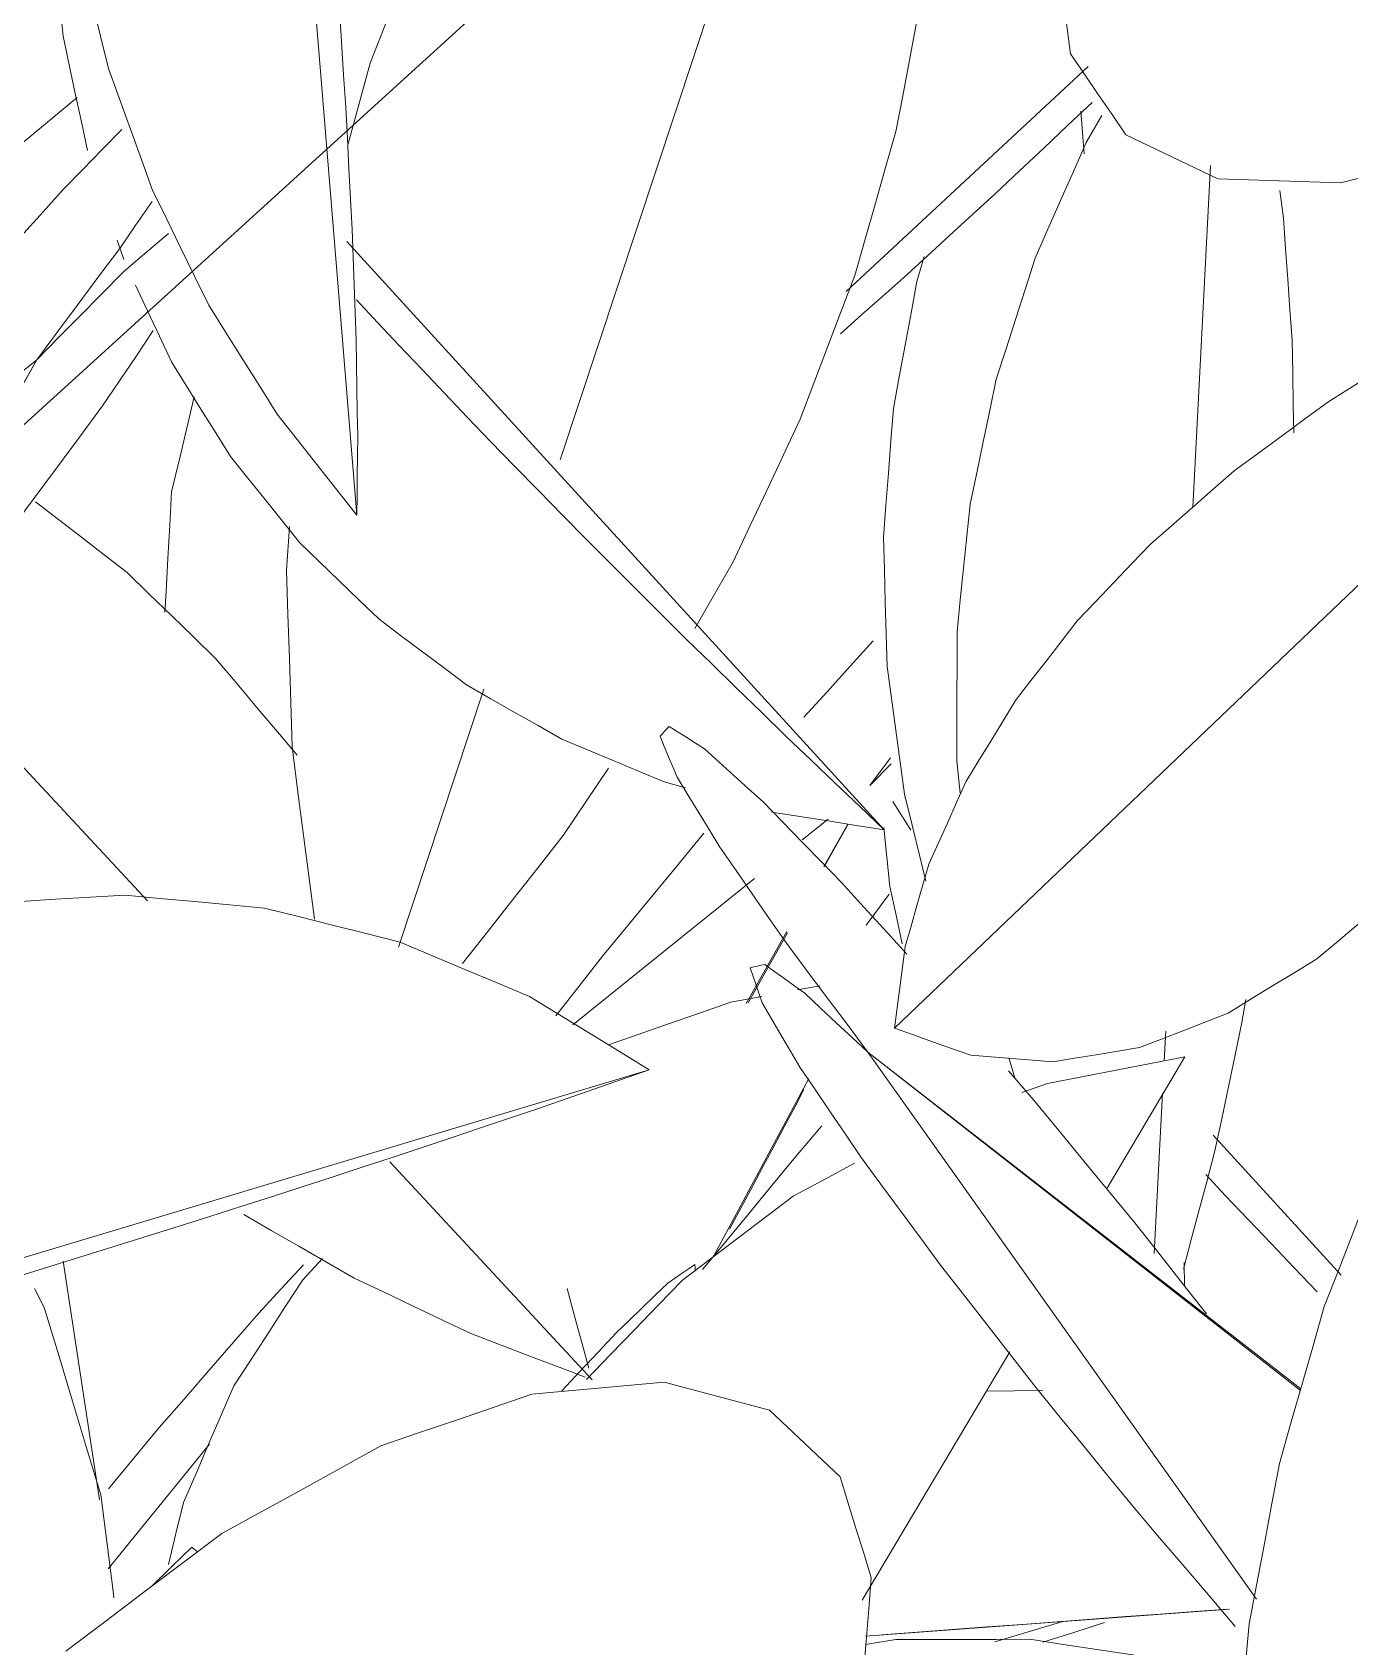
# Model space of a CAD drawing. Header units: metres. Extents: x 13.9 to 26.7, y -0.2 to 3.2.
# Drawn here: x 21.23018 to 21.27045, y 1.45431 to 1.50365 of the extents above; entities that cross this region are included whole.
import ezdxf

# ---------------------------------------------------------------- set-up
doc = ezdxf.new("R2010")
doc.units = ezdxf.units.M
doc.layers.add('Importações nas famílias', color=10, linetype='Continuous', lineweight=5)
doc.layers.add('Vegetação', color=7, linetype='Continuous', lineweight=5)

# ---------------------------------------------------------------- blocks, each defined once
blk = doc.blocks.new('Planta_pergolado_12200 - plantas pergolado_skp_Component_12-V332-Corte 1')
at = {"layer": 'Importações nas famílias'}
for p, q in [((16.62667, 1.518092), (16.6259, 1.518595)), ((16.631493, 1.503954), (16.624101, 1.510831))]:
    blk.add_line(p, q, dxfattribs=at)
at = {"layer": 'Importações nas famílias', "flags": 128}
for points in [[(16.62878, 1.516343), (16.628077, 1.516926), (16.627373, 1.517509), (16.62667, 1.518092)], [(16.623978, 1.509726), (16.624717, 1.50903), (16.625455, 1.508334), (16.626193, 1.507638), (16.626931, 1.506942)], [(16.626931, 1.506942), (16.627631, 1.5063), (16.628331, 1.505659), (16.629031, 1.505017), (16.629731, 1.504375)], [(16.629731, 1.504375), (16.630376, 1.503803), (16.631021, 1.503231), (16.631666, 1.502659)]]:
    blk.add_lwpolyline(points, dxfattribs=at)
blk = doc.blocks.new('Planta_pergolado_12200 - plantas pergolado_skp_Component_12-V333-Corte 1')
at = {"layer": 'Importações nas famílias'}
for p, q in [((16.62416, 1.508501), (16.623681, 1.509333)), ((16.6209, 1.497347), (16.620361, 1.507804)), ((16.618241, 1.507035), (16.618129, 1.506192)), ((16.628007, 1.48862), (16.628107, 1.489604)), ((16.619282, 1.482314), (16.619397, 1.481602)), ((16.621773, 1.480431), (16.621726, 1.481341)), ((16.626324, 1.479886), (16.626522, 1.480523)), ((16.622076, 1.47455), (16.621823, 1.479447))]:
    blk.add_line(p, q, dxfattribs=at)
at = {"layer": 'Importações nas famílias', "flags": 128}
for points in [[(16.625719, 1.504968), (16.625329, 1.505851), (16.624939, 1.506735), (16.62455, 1.507618), (16.62416, 1.508501)], [(16.618129, 1.506192), (16.618063, 1.505259), (16.617996, 1.504325), (16.61793, 1.503391), (16.617864, 1.502458)], [(16.626904, 1.50127), (16.626608, 1.502195), (16.626311, 1.503119), (16.626015, 1.504044), (16.625719, 1.504968)], [(16.617864, 1.502458), (16.617846, 1.501456), (16.617828, 1.500453), (16.617814, 1.499627)], [(16.627702, 1.497448), (16.627503, 1.498404), (16.627303, 1.499359), (16.627104, 1.500315), (16.626904, 1.50127)], [(16.628105, 1.493545), (16.628004, 1.494521), (16.627904, 1.495497), (16.627803, 1.496473), (16.627702, 1.497448)], [(16.628107, 1.489604), (16.628106, 1.490589), (16.628106, 1.491575), (16.628105, 1.49256), (16.628105, 1.493545)], [(16.619397, 1.481602), (16.619604, 1.480622), (16.61981, 1.479642), (16.620017, 1.478662), (16.620224, 1.477682)], [(16.620224, 1.477682), (16.620465, 1.476779), (16.620706, 1.475876), (16.620947, 1.474973), (16.621188, 1.474069)]]:
    blk.add_lwpolyline(points, dxfattribs=at)
blk = doc.blocks.new('Planta_pergolado_12200 - plantas pergolado_skp_Component_16-V2820-Corte 1')
at = {"extrusion": (0, 0, -1)}
for name, zscale in [('Planta_pergolado_12200 - plantas pergolado_skp_Component_12-V332-Corte 1', -0.9999999999999998), ('Planta_pergolado_12200 - plantas pergolado_skp_Component_12-V333-Corte 1', -0.9999999999999996)]:
    blk.add_blockref(name, (-37.88655, -0.008219), dxfattribs=dict(at, zscale=zscale))
blk = doc.blocks.new('Planta_pergolado_12200 - plantas pergolado_skp_Component_12-V40-Corte 1')
at = {"layer": 'Importações nas famílias'}
blk.add_line((16.651494, 0.854962), (16.651314, 0.854818), dxfattribs=at)
at = {"layer": 'Importações nas famílias', "flags": 128}
blk.add_lwpolyline([(16.652727, 0.853755), (16.652111, 0.854358), (16.651494, 0.854962)], dxfattribs=at)
blk = doc.blocks.new('Planta_pergolado_12200 - plantas pergolado_skp_Component_12-V347-Corte 1')
at = {"layer": 'Importações nas famílias'}
for p, q in [((16.630907, 1.462596), (16.62998, 1.462745)), ((16.619569, 1.454471), (16.621411, 1.454023))]:
    blk.add_line(p, q, dxfattribs=at)
at = {"layer": 'Importações nas famílias', "flags": 128}
for points in [[(16.625883, 1.462754), (16.624857, 1.462599), (16.623831, 1.462443), (16.622805, 1.462288), (16.621779, 1.462133)], [(16.62998, 1.462745), (16.628956, 1.462747), (16.627931, 1.462749), (16.626907, 1.462752), (16.625883, 1.462754)], [(16.621779, 1.462133), (16.620775, 1.461824), (16.619771, 1.461515)]]:
    blk.add_lwpolyline(points, dxfattribs=at)
blk = doc.blocks.new('Planta_pergolado_12200 - plantas pergolado_skp_Component_12-V348-Corte 1')
at = {"layer": 'Importações nas famílias'}
for p, q in [((16.621138, 1.480553), (16.623536, 1.476516)), ((16.626125, 1.479464), (16.625341, 1.479743)), ((16.626489, 1.471545), (16.630999, 1.463952))]:
    blk.add_line(p, q, dxfattribs=at)
at = {"layer": 'Importações nas famílias', "flags": 128}
for points in [[(16.625341, 1.479743), (16.62429, 1.479946), (16.623239, 1.480148), (16.622189, 1.480351), (16.621138, 1.480553)], [(16.633109, 1.476293), (16.632172, 1.476798), (16.631236, 1.477303)], [(16.636492, 1.473735), (16.635646, 1.474374), (16.634801, 1.475014), (16.633955, 1.475654), (16.633109, 1.476293)], [(16.639433, 1.470696), (16.638698, 1.471456), (16.637963, 1.472215), (16.637228, 1.472975), (16.636492, 1.473735)]]:
    blk.add_lwpolyline(points, dxfattribs=at)
blk = doc.blocks.new('Planta_pergolado_12200 - plantas pergolado_skp_Component_17-V2830-Corte 1')
at = {"layer": 'Importações nas famílias'}
blk.add_line((21.254318, 1.470232), (21.253558, 1.469339), dxfattribs=at)
at = {"layer": 'Importações nas famílias', "flags": 128}
for points in [[(21.253558, 1.469339), (21.252783, 1.468401), (21.252009, 1.467462), (21.251234, 1.466524), (21.25067, 1.46584)], [(21.250433, 1.465992), (21.250225, 1.465848), (21.250018, 1.465705), (21.24981, 1.465561), (21.249603, 1.465417)], [(21.250446, 1.465789), (21.250439, 1.46589), (21.250433, 1.465992)], [(21.249603, 1.465417), (21.249209, 1.465038), (21.248815, 1.464659), (21.248421, 1.46428), (21.248027, 1.463901)], [(21.248027, 1.463901), (21.247474, 1.463312), (21.24692, 1.462723), (21.246367, 1.462134)]]:
    blk.add_lwpolyline(points, dxfattribs=at)
blk = doc.blocks.new('Planta_pergolado_12200 - plantas pergolado_skp_Component_16-V2831-Corte 1')
at = {"extrusion": (0, 0, -1), "zscale": -1}
for name, p in [('Planta_pergolado_12200 - plantas pergolado_skp_Component_12-V348-Corte 1', (-37.88655, -0.008219)), ('Planta_pergolado_12200 - plantas pergolado_skp_Component_12-V40-Corte 1', (-37.88655, 0.602393)), ('Planta_pergolado_12200 - plantas pergolado_skp_Component_12-V347-Corte 1', (-37.88655, -0.008219))]:
    blk.add_blockref(name, p, dxfattribs=at)
blk.add_blockref('Planta_pergolado_12200 - plantas pergolado_skp_Component_17-V2830-Corte 1', (0, 0))
blk = doc.blocks.new('Planta_pergolado_12200 - plantas pergolado_skp_-V2895-Corte 1')
for name in ['Planta_pergolado_12200 - plantas pergolado_skp_Component_16-V2820-Corte 1', 'Planta_pergolado_12200 - plantas pergolado_skp_Component_16-V2831-Corte 1']:
    blk.add_blockref(name, (0, 0))
blk = doc.blocks.new('Planta_pergolado_12200 - plantas pergolado_skp_Component_17-V2943-Corte 1')
at = {"layer": 'Importações nas famílias', "flags": 128}
for points in [[(21.24545, 1.462025), (21.246462, 1.462118), (21.247474, 1.46221), (21.248487, 1.462303), (21.249499, 1.462396)], [(21.249499, 1.462396), (21.250303, 1.46218), (21.251106, 1.461965), (21.251909, 1.46175), (21.252712, 1.461534)], [(21.240839, 1.460447), (21.241991, 1.460841), (21.243144, 1.461236), (21.244297, 1.46163), (21.24545, 1.462025)], [(21.252712, 1.461534), (21.253251, 1.461025), (21.253791, 1.460517), (21.25433, 1.460008), (21.254869, 1.459499)], [(21.235981, 1.457769), (21.237196, 1.458438), (21.23841, 1.459108), (21.239624, 1.459777), (21.240839, 1.460447)], [(21.254869, 1.459499), (21.255108, 1.458731), (21.255346, 1.457964), (21.255585, 1.457196), (21.255823, 1.456428)], [(21.231208, 1.454174), (21.232401, 1.455072), (21.233594, 1.455971), (21.234788, 1.45687), (21.235981, 1.457769)], [(21.255823, 1.456428), (21.255745, 1.455454), (21.255666, 1.45448), (21.255588, 1.453506), (21.255509, 1.452532)]]:
    blk.add_lwpolyline(points, dxfattribs=at)
blk = doc.blocks.new('Planta_pergolado_12200 - plantas pergolado_skp_Component_16-V2944-Corte 1')
blk.add_blockref('Planta_pergolado_12200 - plantas pergolado_skp_Component_17-V2943-Corte 1', (0, 0))
blk = doc.blocks.new('Planta_pergolado_12200 - plantas pergolado_skp_Component_12-V120-Corte 1')
at = {"layer": 'Importações nas famílias'}
for p, q in [((16.76174, 0.54375), (16.75397, 0.599034)), ((16.755746, 0.596755), (16.756338, 0.595996)), ((16.756338, 0.595996), (16.75688, 0.595076))]:
    blk.add_line(p, q, dxfattribs=at)
at = {"layer": 'Importações nas famílias', "flags": 128}
for points in [[(16.756939, 0.59516), (16.756196, 0.596129), (16.755454, 0.597097), (16.754712, 0.598065), (16.75397, 0.599034)], [(16.759547, 0.590984), (16.758895, 0.592028), (16.758243, 0.593072), (16.757591, 0.594116), (16.756939, 0.59516)], [(16.761766, 0.586552), (16.761211, 0.58766), (16.760656, 0.588768), (16.760102, 0.589876), (16.759547, 0.590984)], [(16.763571, 0.581913), (16.763119, 0.583073), (16.762668, 0.584232), (16.762217, 0.585392), (16.761766, 0.586552)], [(16.764941, 0.577118), (16.764599, 0.578317), (16.764256, 0.579516), (16.763913, 0.580714), (16.763571, 0.581913)], [(16.765863, 0.572222), (16.765632, 0.573446), (16.765402, 0.57467), (16.765172, 0.575894), (16.764941, 0.577118)], [(16.766324, 0.567278), (16.766209, 0.568514), (16.766094, 0.56975), (16.765978, 0.570986), (16.765863, 0.572222)], [(16.766322, 0.562341), (16.766322, 0.563575), (16.766323, 0.56481), (16.766324, 0.566044), (16.766324, 0.567278)], [(16.765854, 0.557466), (16.765971, 0.558685), (16.766088, 0.559904), (16.766205, 0.561123), (16.766322, 0.562341)], [(16.764927, 0.552708), (16.765159, 0.553898), (16.76539, 0.555087), (16.765622, 0.556277), (16.765854, 0.557466)], [(16.76355, 0.548119), (16.763895, 0.549266), (16.764239, 0.550413), (16.764583, 0.551561), (16.764927, 0.552708)], [(16.76174, 0.54375), (16.762193, 0.544842), (16.762645, 0.545934), (16.763098, 0.547027), (16.76355, 0.548119)]]:
    blk.add_lwpolyline(points, dxfattribs=at)
blk = doc.blocks.new('Planta_pergolado_12200 - plantas pergolado_skp_Component_17-V2956-Corte 1')
at = {"layer": 'Importações nas famílias', "flags": 128}
for points in [[(21.261915, 1.502991), (21.261802, 1.503848), (21.26169, 1.504705), (21.261578, 1.505563), (21.261465, 1.50642)], [(21.263604, 1.50052), (21.263182, 1.501138), (21.262759, 1.501755), (21.262337, 1.502373), (21.261915, 1.502991)], [(21.266417, 1.499177), (21.265714, 1.499513), (21.26501, 1.499849), (21.264307, 1.500185), (21.263604, 1.50052)], [(21.274585, 1.500157), (21.273479, 1.499881), (21.272373, 1.499606), (21.271268, 1.49933), (21.270162, 1.499054)], [(21.270162, 1.499054), (21.269226, 1.499085), (21.268289, 1.499116), (21.267353, 1.499146), (21.266417, 1.499177)]]:
    blk.add_lwpolyline(points, dxfattribs=at)
blk = doc.blocks.new('Planta_pergolado_12200 - plantas pergolado_skp_Component_16-V2957-Corte 1')
blk.add_blockref('Planta_pergolado_12200 - plantas pergolado_skp_Component_17-V2956-Corte 1', (0, 0))
at = {"extrusion": (0, 0, -1), "zscale": -0.9999999999999998}
blk.add_blockref('Planta_pergolado_12200 - plantas pergolado_skp_Component_12-V120-Corte 1', (-38.033239, 0.882789), dxfattribs=at)
blk = doc.blocks.new('Planta_pergolado_12200 - plantas pergolado_skp_-V2966-Corte 1')
at = {"layer": 'Importações nas famílias'}
blk.add_line((21.265794, 1.524289), (21.213048, 1.476312), dxfattribs=at)
for name in ['Planta_pergolado_12200 - plantas pergolado_skp_Component_16-V2957-Corte 1', 'Planta_pergolado_12200 - plantas pergolado_skp_Component_16-V2944-Corte 1']:
    blk.add_blockref(name, (0, 0))
blk = doc.blocks.new('Planta_pergolado_12200 - plantas pergolado_skp_-V2967-Corte 1')
blk.add_blockref('Planta_pergolado_12200 - plantas pergolado_skp_-V2966-Corte 1', (0, 0))
blk = doc.blocks.new('Planta_pergolado_12200 - plantas pergolado_skp_-V2968-Corte 1')
for name in ['Planta_pergolado_12200 - plantas pergolado_skp_-V2967-Corte 1', 'Planta_pergolado_12200 - plantas pergolado_skp_-V2895-Corte 1']:
    blk.add_blockref(name, (0, 0))
blk = doc.blocks.new('Planta_pergolado_12200 - plantas pergolado_skp_Component_12-V138-Corte 1')
at = {"layer": 'Importações nas famílias'}
blk.add_line((16.562287, 1.279872), (16.594958, 1.270082), dxfattribs=at)
at = {"layer": 'Importações nas famílias', "flags": 128}
for points in [[(16.578304, 1.285216), (16.57724, 1.285117), (16.576176, 1.285018), (16.575113, 1.284918), (16.574049, 1.284819)], [(16.582563, 1.284959), (16.581498, 1.285024), (16.580433, 1.285088), (16.579369, 1.285152), (16.578304, 1.285216)], [(16.574049, 1.284819), (16.573011, 1.284559), (16.571973, 1.284298), (16.570935, 1.284038), (16.569897, 1.283777)], [(16.569897, 1.283777), (16.568909, 1.283362), (16.567921, 1.282946), (16.566933, 1.282531), (16.565945, 1.282115)], [(16.565945, 1.282115), (16.565031, 1.281555), (16.564116, 1.280994), (16.563202, 1.280433), (16.562287, 1.279872)], [(16.562287, 1.279872), (16.563134, 1.279579), (16.563981, 1.279285), (16.564828, 1.278991), (16.565675, 1.278697)], [(16.565675, 1.278697), (16.566563, 1.278398), (16.56745, 1.278099), (16.568338, 1.2778), (16.569225, 1.2775)], [(16.569225, 1.2775), (16.570143, 1.277199), (16.571061, 1.276898), (16.571979, 1.276596), (16.572897, 1.276295)], [(16.572897, 1.276295), (16.573836, 1.275995), (16.574774, 1.275694), (16.575713, 1.275394), (16.576651, 1.275094)], [(16.576651, 1.275094), (16.5776, 1.274798), (16.578548, 1.274503), (16.579497, 1.274207), (16.580445, 1.273911)], [(16.580445, 1.273911), (16.581393, 1.273623), (16.582341, 1.273335), (16.583289, 1.273048), (16.584236, 1.27276)]]:
    blk.add_lwpolyline(points, dxfattribs=at)
blk = doc.blocks.new('Planta_pergolado_12200 - plantas pergolado_skp_Component_17-V3046-Corte 1')
at = {"layer": 'Importações nas famílias'}
for p in [(21.219243, 1.484723), (21.226539, 1.486986), (21.226609, 1.487005)]:
    blk.add_line(p, (21.230319, 1.493645), dxfattribs=at)
at = {"layer": 'Importações nas famílias', "flags": 128}
for points in [[(21.232921, 1.50068), (21.232324, 1.500068), (21.231727, 1.499456), (21.231131, 1.498844)], [(21.231131, 1.498844), (21.230426, 1.498068), (21.22972, 1.497291), (21.229015, 1.496515), (21.22831, 1.495738)], [(21.232856, 1.497047), (21.233352, 1.497764), (21.233849, 1.49848)], [(21.234342, 1.497506), (21.233881, 1.49711), (21.23342, 1.496714), (21.232959, 1.496318)], [(21.230319, 1.493645), (21.230953, 1.494496), (21.231587, 1.495346), (21.232222, 1.496197), (21.232856, 1.497047)], [(21.232959, 1.496318), (21.232299, 1.495649), (21.231639, 1.494981), (21.230979, 1.494313), (21.230319, 1.493645)], [(21.232327, 1.492233), (21.232845, 1.493001), (21.233364, 1.493768), (21.233882, 1.494536)], [(21.229511, 1.488425), (21.230215, 1.489377), (21.230919, 1.490329), (21.231623, 1.491281), (21.232327, 1.492233)]]:
    blk.add_lwpolyline(points, dxfattribs=at)
blk = doc.blocks.new('Planta_pergolado_12200 - plantas pergolado_skp_Component_16-V3047-Corte 1')
blk.add_blockref('Planta_pergolado_12200 - plantas pergolado_skp_Component_17-V3046-Corte 1', (0, 0))
at = {"extrusion": (0, 0, -1), "zscale": -0.9999999999999997}
blk.add_blockref('Planta_pergolado_12200 - plantas pergolado_skp_Component_12-V138-Corte 1', (-37.811327, 0.192065), dxfattribs=at)
blk = doc.blocks.new('Planta_pergolado_12200 - plantas pergolado_skp_-V3114-Corte 1')
blk.add_blockref('Planta_pergolado_12200 - plantas pergolado_skp_Component_16-V3047-Corte 1', (0, 0))
blk = doc.blocks.new('Planta_pergolado_12200 - plantas pergolado_skp_Component_12-V3182-Corte 1')
at = {"layer": 'Importações nas famílias'}
blk.add_line((21.261681, 1.45508), (21.259602, 1.454457), dxfattribs=at)
at = {"layer": 'Importações nas famílias', "flags": 128}
blk.add_lwpolyline([(21.262949, 1.455043), (21.26201, 1.454743), (21.261072, 1.454442)], dxfattribs=at)
blk = doc.blocks.new('Planta_pergolado_12200 - plantas pergolado_skp_Component_12-V3183-Corte 1')
at = {"layer": 'Importações nas famílias'}
for p, q in [((21.253574, 1.474386), (21.254249, 1.47451)), ((21.251531, 1.474008), (21.252477, 1.474183)), ((21.253917, 1.471673), (21.251009, 1.466251)), ((21.253766, 1.471336), (21.253485, 1.470804)), ((21.238456, 1.465524), (21.239053, 1.466171))]:
    blk.add_line(p, q, dxfattribs=at)
at = {"layer": 'Importações nas famílias', "flags": 128}
for points in [[(21.247792, 1.472702), (21.248669, 1.473008), (21.249623, 1.473342), (21.250577, 1.473675), (21.251531, 1.474008)], [(21.253485, 1.470804), (21.253165, 1.470202), (21.252845, 1.4696), (21.252525, 1.468998), (21.252206, 1.468396)], [(21.252206, 1.468396), (21.251851, 1.467731), (21.251496, 1.467066)], [(21.236341, 1.462277), (21.236869, 1.463089), (21.237398, 1.463901), (21.237927, 1.464712), (21.238456, 1.465524)], [(21.234804, 1.458717), (21.235189, 1.459607), (21.235573, 1.460497), (21.235957, 1.461387), (21.236341, 1.462277)], [(21.234344, 1.456822), (21.234574, 1.45777), (21.234804, 1.458717)]]:
    blk.add_lwpolyline(points, dxfattribs=at)
blk = doc.blocks.new('Planta_pergolado_12200 - plantas pergolado_skp_Component_17-V3184-Corte 1')
at = {"layer": 'Importações nas famílias'}
for p, q in [((21.255777, 1.480629), (21.256411, 1.481479)), ((21.256436, 1.481297), (21.255777, 1.480629)), ((21.253712, 1.478966), (21.254503, 1.479603)), ((21.254373, 1.478156), (21.255109, 1.479453)), ((21.254386, 1.47814), (21.255119, 1.479451)), ((21.246703, 1.473319), (21.252251, 1.477789)), ((21.255672, 1.47636), (21.256376, 1.477313)), ((21.251996, 1.47397), (21.253242, 1.476164)), ((21.252067, 1.473988), (21.253263, 1.476129)), ((21.235597, 1.460497), (21.232503, 1.456687))]:
    blk.add_line(p, q, dxfattribs=at)
at = {"layer": 'Importações nas famílias', "flags": 128}
for points in [[(21.255883, 1.485051), (21.255178, 1.484275), (21.254473, 1.483498), (21.253768, 1.482722)], [(21.250707, 1.479169), (21.249934, 1.47823), (21.249161, 1.477291), (21.248387, 1.476351), (21.247614, 1.475412)], [(21.247614, 1.475412), (21.246886, 1.474486), (21.24618, 1.473588)], [(21.238468, 1.465983), (21.237781, 1.465235), (21.237094, 1.464488)], [(21.237094, 1.464488), (21.236337, 1.463617), (21.235579, 1.462747), (21.234822, 1.461876), (21.234065, 1.461006)], [(21.234065, 1.461006), (21.233289, 1.460071), (21.232513, 1.459137)]]:
    blk.add_lwpolyline(points, dxfattribs=at)
blk = doc.blocks.new('Planta_pergolado_12200 - plantas pergolado_skp_Component_16-V3185-Corte 1')
for name in ['Planta_pergolado_12200 - plantas pergolado_skp_Component_17-V3184-Corte 1', 'Planta_pergolado_12200 - plantas pergolado_skp_Component_12-V3183-Corte 1', 'Planta_pergolado_12200 - plantas pergolado_skp_Component_12-V3182-Corte 1']:
    blk.add_blockref(name, (0, 0))
blk = doc.blocks.new('Planta_pergolado_12200 - plantas pergolado_skp_Component_12-V3203-Corte 1')
at = {"layer": 'Importações nas famílias'}
for p, q in [((21.222814, 1.488831), (21.219684, 1.492203)), ((21.2337, 1.477106), (21.22773, 1.483536)), ((21.225664, 1.477383), (21.225175, 1.478094)), ((21.226239, 1.476702), (21.225664, 1.477383)), ((21.247296, 1.462462), (21.241107, 1.469128))]:
    blk.add_line(p, q, dxfattribs=at)
at = {"layer": 'Importações nas famílias', "flags": 128}
for points in [[(21.219684, 1.492203), (21.220293, 1.492247), (21.220902, 1.492291), (21.221512, 1.492336)], [(21.220093, 1.489188), (21.219991, 1.489942), (21.219888, 1.490695), (21.219786, 1.491449), (21.219684, 1.492203)], [(21.222777, 1.492271), (21.223432, 1.492163), (21.224087, 1.492054), (21.224742, 1.491946)], [(21.230286, 1.489297), (21.230985, 1.488759), (21.231683, 1.488221), (21.232381, 1.487683), (21.233079, 1.487145)], [(21.220703, 1.486921), (21.2205, 1.487676), (21.220296, 1.488432), (21.220093, 1.489188)], [(21.233079, 1.487145), (21.233759, 1.486484), (21.234439, 1.485824), (21.235118, 1.485164), (21.235798, 1.484503)], [(21.235798, 1.484503), (21.236444, 1.483736), (21.237089, 1.482969), (21.237734, 1.482202), (21.238275, 1.48156)], [(21.240025, 1.465574), (21.23918, 1.466061), (21.238334, 1.466547), (21.237489, 1.467034), (21.236644, 1.467521)], [(21.243589, 1.463881), (21.242698, 1.464304), (21.241807, 1.464728), (21.240916, 1.465151), (21.240025, 1.465574)], [(21.246527, 1.465254), (21.246748, 1.464455), (21.247022, 1.463458), (21.247197, 1.462822)], [(21.247077, 1.462546), (21.24637, 1.462817), (21.245443, 1.463172), (21.244516, 1.463526), (21.243589, 1.463881)]]:
    blk.add_lwpolyline(points, dxfattribs=at)
blk = doc.blocks.new('Planta_pergolado_12200 - plantas pergolado_skp_Component_17-V3204-Corte 1')
at = {"layer": 'Importações nas famílias'}
blk.add_line((21.231557, 1.501662), (21.22218, 1.493867), dxfattribs=at)
blk = doc.blocks.new('Planta_pergolado_12200 - plantas pergolado_skp_Component_16-V3205-Corte 1')
for name in ['Planta_pergolado_12200 - plantas pergolado_skp_Component_17-V3204-Corte 1', 'Planta_pergolado_12200 - plantas pergolado_skp_Component_12-V3203-Corte 1']:
    blk.add_blockref(name, (0, 0))
blk = doc.blocks.new('Planta_pergolado_12200 - plantas pergolado_skp_-V3234-Corte 1')
for name in ['Planta_pergolado_12200 - plantas pergolado_skp_Component_16-V3205-Corte 1', 'Planta_pergolado_12200 - plantas pergolado_skp_Component_16-V3185-Corte 1']:
    blk.add_blockref(name, (0, 0))
blk = doc.blocks.new('Planta_pergolado_12200 - plantas pergolado_skp_Component_12-V884-Corte 1')
at = {"layer": 'Importações nas famílias'}
for p, q in [((16.619773, 1.463677), (16.630898, 1.462852)), ((16.620836, 1.463602), (16.619824, 1.463677)), ((16.63039, 1.462894), (16.629328, 1.462973))]:
    blk.add_line(p, q, dxfattribs=at)
at = {"layer": 'Importações nas famílias', "flags": 128}
for points in [[(16.625486, 1.47037), (16.626348, 1.470352), (16.627208, 1.470334)], [(16.625048, 1.46329), (16.623995, 1.463368), (16.622942, 1.463446), (16.621889, 1.463524), (16.620836, 1.463602)], [(16.629328, 1.462973), (16.628258, 1.463052), (16.627188, 1.463131), (16.626118, 1.463211), (16.625048, 1.46329)]]:
    blk.add_lwpolyline(points, dxfattribs=at)
blk = doc.blocks.new('Planta_pergolado_12200 - plantas pergolado_skp_Component_16-V3257-Corte 1')
at = {"extrusion": (0, 0, -1), "zscale": -0.9999999999999998}
blk.add_blockref('Planta_pergolado_12200 - plantas pergolado_skp_Component_12-V884-Corte 1', (-37.88655, -0.008219), dxfattribs=at)
blk = doc.blocks.new('Planta_pergolado_12200 - plantas pergolado_skp_Component_12-V3296-Corte 1')
at = {"layer": 'Importações nas famílias'}
for p, q in [((21.254053, 1.513914), (21.246313, 1.490585)), ((21.237956, 1.487203), (21.238043, 1.488543)), ((21.243986, 1.483571), (21.241372, 1.47569))]:
    blk.add_line(p, q, dxfattribs=at)
at = {"layer": 'Importações nas famílias', "flags": 128}
for points in [[(21.24453, 1.511323), (21.245175, 1.512191), (21.24582, 1.51306), (21.246465, 1.513928), (21.24711, 1.514796)], [(21.257781, 1.511998), (21.257788, 1.511287), (21.257798, 1.51026), (21.257807, 1.509232)], [(21.242312, 1.507263), (21.242866, 1.508278), (21.243421, 1.509293), (21.243975, 1.510308), (21.24453, 1.511323)], [(21.257807, 1.509232), (21.257707, 1.508169), (21.257608, 1.507105), (21.257508, 1.506041), (21.257408, 1.504977)], [(21.240509, 1.50271), (21.24096, 1.503848), (21.24141, 1.504986), (21.241861, 1.506125), (21.242312, 1.507263)], [(21.257408, 1.504977), (21.2572, 1.503889), (21.256992, 1.502801), (21.256785, 1.501713), (21.256577, 1.500625)], [(21.239836, 1.50024), (21.240172, 1.501475), (21.240509, 1.50271)], [(21.256577, 1.500625), (21.256263, 1.499525), (21.255949, 1.498425), (21.255635, 1.497325), (21.255321, 1.496224)], [(21.255321, 1.496224), (21.254905, 1.495124), (21.254489, 1.494024), (21.254073, 1.492924), (21.253656, 1.491823)], [(21.253656, 1.491823), (21.253142, 1.490735), (21.252628, 1.489647), (21.252114, 1.488559), (21.2516, 1.487471)], [(21.2516, 1.487471), (21.250994, 1.486408), (21.250436, 1.485427)], [(21.238123, 1.481824), (21.238082, 1.483169), (21.23804, 1.484513), (21.237998, 1.485858), (21.237956, 1.487203)], [(21.238804, 1.476548), (21.238634, 1.477867), (21.238464, 1.479186), (21.238294, 1.480505), (21.238123, 1.481824)], [(21.247793, 1.481162), (21.247102, 1.480134), (21.24641, 1.479106)], [(21.24641, 1.479106), (21.245641, 1.478126), (21.244872, 1.477146), (21.244103, 1.476166), (21.243334, 1.475186)]]:
    blk.add_lwpolyline(points, dxfattribs=at)
blk = doc.blocks.new('Planta_pergolado_12200 - plantas pergolado_skp_Component_17-V3299-Corte 1')
at = {"layer": 'Importações nas famílias'}
blk.add_line((21.23055, 1.464679), (21.230256, 1.465254), dxfattribs=at)
at = {"layer": 'Importações nas famílias', "flags": 128}
for points in [[(21.232277, 1.458953), (21.231845, 1.460384), (21.231414, 1.461816), (21.230982, 1.463247), (21.23055, 1.464679)], [(21.23268, 1.455802), (21.232665, 1.455925), (21.232471, 1.457439), (21.232277, 1.458953)]]:
    blk.add_lwpolyline(points, dxfattribs=at)
blk = doc.blocks.new('Planta_pergolado_12200 - plantas pergolado_skp_Component_16-V3300-Corte 1')
for name in ['Planta_pergolado_12200 - plantas pergolado_skp_Component_12-V3296-Corte 1', 'Planta_pergolado_12200 - plantas pergolado_skp_Component_17-V3299-Corte 1']:
    blk.add_blockref(name, (0, 0))
blk = doc.blocks.new('Planta_pergolado_12200 - plantas pergolado_skp_-V3302-Corte 1')
blk.add_blockref('Planta_pergolado_12200 - plantas pergolado_skp_Component_16-V3300-Corte 1', (0, 0))
blk = doc.blocks.new('Planta_pergolado_12200 - plantas pergolado_skp_-V3303-Corte 1')
for name in ['Planta_pergolado_12200 - plantas pergolado_skp_-V3302-Corte 1', 'Planta_pergolado_12200 - plantas pergolado_skp_Component_16-V3257-Corte 1']:
    blk.add_blockref(name, (0, 0))
blk = doc.blocks.new('Planta_pergolado_12200 - plantas pergolado_skp_-V3304-Corte 1')
for name in ['Planta_pergolado_12200 - plantas pergolado_skp_-V3303-Corte 1', 'Planta_pergolado_12200 - plantas pergolado_skp_-V3234-Corte 1', 'Planta_pergolado_12200 - plantas pergolado_skp_-V3114-Corte 1']:
    blk.add_blockref(name, (0, 0))
blk = doc.blocks.new('Planta_pergolado_12200 - plantas pergolado_skp_Component_12-V1196-Corte 1')
at = {"layer": 'Importações nas famílias'}
for p, q in [((16.655788, 1.515371), (16.65482, 1.514311)), ((16.65377, 1.505522), (16.653573, 1.504928)), ((16.646753, 1.505478), (16.630332, 1.487498)), ((16.637056, 1.488961), (16.636406, 1.488778))]:
    blk.add_line(p, q, dxfattribs=at)
at = {"layer": 'Importações nas famílias', "flags": 128}
for points in [[(16.65577, 1.51519), (16.655696, 1.514466), (16.655605, 1.513562), (16.655513, 1.512657), (16.655422, 1.511753)], [(16.655519, 1.514647), (16.655586, 1.514828), (16.655654, 1.515009), (16.655721, 1.51519), (16.655788, 1.515371)], [(16.654789, 1.513482), (16.654972, 1.513773), (16.655154, 1.514065), (16.655337, 1.514356), (16.655519, 1.514647)], [(16.655422, 1.511753), (16.655236, 1.510879), (16.655051, 1.510006), (16.654866, 1.509132), (16.654681, 1.508259)], [(16.653207, 1.504145), (16.652842, 1.503362), (16.652476, 1.50258), (16.652111, 1.501797)], [(16.645166, 1.502306), (16.645812, 1.503002), (16.646457, 1.503698)], [(16.642364, 1.499369), (16.643065, 1.500103), (16.643765, 1.500838), (16.644465, 1.501572), (16.645166, 1.502306)], [(16.652111, 1.501797), (16.651661, 1.501073), (16.65121, 1.500349), (16.65076, 1.499625), (16.65031, 1.498901)], [(16.63941, 1.496349), (16.640149, 1.497104), (16.640887, 1.497859), (16.641626, 1.498614), (16.642364, 1.499369)], [(16.65031, 1.498901), (16.649781, 1.498244), (16.649251, 1.497587), (16.648722, 1.496929), (16.648192, 1.496272)], [(16.636373, 1.493317), (16.637132, 1.494075), (16.637891, 1.494833), (16.638651, 1.495591), (16.63941, 1.496349)], [(16.648192, 1.496272), (16.647589, 1.495689), (16.646986, 1.495106), (16.646382, 1.494523), (16.645779, 1.49394)], [(16.645779, 1.49394), (16.645109, 1.493437), (16.644439, 1.492934), (16.643769, 1.492432), (16.643099, 1.491929)], [(16.633323, 1.490343), (16.634085, 1.491087), (16.634848, 1.49183), (16.63561, 1.492574), (16.636373, 1.493317)], [(16.643099, 1.491929), (16.642369, 1.491513), (16.641639, 1.491096), (16.64091, 1.49068), (16.64018, 1.490263)], [(16.630332, 1.487498), (16.63108, 1.488209), (16.631827, 1.488921), (16.632575, 1.489632), (16.633323, 1.490343)], [(16.64018, 1.490263), (16.639399, 1.489938), (16.638618, 1.489612), (16.637837, 1.489286), (16.637056, 1.488961)], [(16.633761, 1.488035), (16.632904, 1.487901), (16.632047, 1.487767), (16.631189, 1.487632), (16.630332, 1.487498)]]:
    blk.add_lwpolyline(points, dxfattribs=at)
blk = doc.blocks.new('Planta_pergolado_12200 - plantas pergolado_skp_Component_12-V1197-Corte 1')
at = {"layer": 'Importações nas famílias'}
blk.add_line((16.649751, 1.537392), (16.646449, 1.497114), dxfattribs=at)
at = {"layer": 'Importações nas famílias', "flags": 128}
for points in [[(16.651009, 1.539442), (16.651483, 1.538571), (16.651957, 1.537701)], [(16.651957, 1.537701), (16.652336, 1.536786), (16.652716, 1.535871), (16.653095, 1.534957), (16.653475, 1.534042)], [(16.649084, 1.53435), (16.649206, 1.535253), (16.649328, 1.536156), (16.649422, 1.536853)], [(16.648608, 1.53043), (16.648727, 1.53141), (16.648846, 1.53239), (16.648965, 1.53337), (16.649084, 1.53435)], [(16.653475, 1.534042), (16.653756, 1.533094), (16.654037, 1.532146), (16.654318, 1.531197), (16.654599, 1.530249)], [(16.648156, 1.526296), (16.648269, 1.527329), (16.648382, 1.528363), (16.648495, 1.529397), (16.648608, 1.53043)], [(16.654599, 1.530249), (16.654779, 1.529278), (16.654958, 1.528306), (16.655138, 1.527335), (16.655317, 1.526363)], [(16.647739, 1.522043), (16.647843, 1.523106), (16.647947, 1.524169), (16.648052, 1.525232), (16.648156, 1.526296)], [(16.655317, 1.526363), (16.655393, 1.525379), (16.655469, 1.524396), (16.655545, 1.523412), (16.655621, 1.522428)], [(16.655621, 1.522428), (16.655593, 1.521443), (16.655565, 1.520457), (16.655536, 1.519472), (16.655508, 1.518487)], [(16.647365, 1.517772), (16.647459, 1.51884), (16.647552, 1.519907), (16.647645, 1.520975), (16.647739, 1.522043)], [(16.655508, 1.518487), (16.655376, 1.517511), (16.655243, 1.516535), (16.655111, 1.515559), (16.654978, 1.514584)], [(16.647045, 1.513583), (16.647125, 1.51463), (16.647205, 1.515677), (16.647285, 1.516725), (16.647365, 1.517772)], [(16.654978, 1.514584), (16.654743, 1.513628), (16.654508, 1.512673), (16.654273, 1.511717), (16.654038, 1.510762)], [(16.646785, 1.509574), (16.64685, 1.510576), (16.646915, 1.511578), (16.64698, 1.512581), (16.647045, 1.513583)], [(16.654038, 1.510762), (16.653703, 1.509837), (16.653368, 1.508913), (16.653033, 1.507988), (16.652698, 1.507064)], [(16.646592, 1.50584), (16.64664, 1.506773), (16.646689, 1.507707), (16.646737, 1.50864), (16.646785, 1.509574)], [(16.652698, 1.507064), (16.652267, 1.50618), (16.651836, 1.505297), (16.651405, 1.504414), (16.650973, 1.503531)], [(16.64647, 1.502467), (16.6465, 1.50331), (16.646531, 1.504153), (16.646562, 1.504996), (16.646592, 1.50584)], [(16.650973, 1.503531), (16.650451, 1.502698), (16.649928, 1.501866), (16.649405, 1.501034), (16.648882, 1.500202)], [(16.646422, 1.499536), (16.646434, 1.500268), (16.646446, 1.501001), (16.646458, 1.501734), (16.64647, 1.502467)], [(16.648882, 1.500202), (16.648274, 1.49943), (16.647666, 1.498658), (16.647057, 1.497886), (16.646449, 1.497114)], [(16.646449, 1.497114), (16.646442, 1.497719), (16.646435, 1.498325), (16.646429, 1.49893), (16.646422, 1.499536)]]:
    blk.add_lwpolyline(points, dxfattribs=at)
blk = doc.blocks.new('Planta_pergolado_12200 - plantas pergolado_skp_Component_12-V1201-Corte 1')
at = {"layer": 'Importações nas famílias'}
blk.add_line((16.607673, 1.502785), (16.630016, 1.481433), dxfattribs=at)
at = {"layer": 'Importações nas famílias', "flags": 128}
for points in [[(16.608532, 1.505058), (16.609418, 1.504667), (16.610304, 1.504276)], [(16.610304, 1.504276), (16.611141, 1.503835), (16.611979, 1.503394), (16.612816, 1.502953), (16.613654, 1.502512)], [(16.613654, 1.502512), (16.614434, 1.502026), (16.615215, 1.50154), (16.615995, 1.501054), (16.616775, 1.500568)], [(16.616775, 1.500568), (16.617489, 1.500042), (16.618203, 1.499516), (16.618918, 1.498991), (16.619632, 1.498465)], [(16.607489, 1.495208), (16.607035, 1.496165), (16.606581, 1.497122), (16.606127, 1.498079), (16.605673, 1.499036)], [(16.619632, 1.498465), (16.620272, 1.497906), (16.620912, 1.497347), (16.621552, 1.496787), (16.622193, 1.496228)], [(16.622193, 1.496228), (16.622752, 1.495641), (16.623311, 1.495054), (16.62387, 1.494468), (16.624429, 1.493881)], [(16.609593, 1.491667), (16.609067, 1.492552), (16.608541, 1.493437), (16.608015, 1.494323), (16.607489, 1.495208)], [(16.624429, 1.493881), (16.624901, 1.493273), (16.625373, 1.492665), (16.625845, 1.492057), (16.626316, 1.49145)], [(16.611935, 1.488496), (16.611349, 1.489289), (16.610764, 1.490082), (16.610178, 1.490874), (16.609593, 1.491667)], [(16.626316, 1.49145), (16.626696, 1.490828), (16.627075, 1.490205), (16.627454, 1.489583), (16.627833, 1.488961)], [(16.627833, 1.488961), (16.628116, 1.488332), (16.628398, 1.487703), (16.628681, 1.487073), (16.628963, 1.486444)], [(16.61446, 1.48577), (16.613829, 1.486452), (16.613197, 1.487133), (16.612566, 1.487815), (16.611935, 1.488496)], [(16.628963, 1.486444), (16.629146, 1.485814), (16.629329, 1.485185), (16.629511, 1.484555), (16.629694, 1.483925)], [(16.617109, 1.483552), (16.616446, 1.484107), (16.615784, 1.484661), (16.615122, 1.485216), (16.61446, 1.48577)], [(16.629694, 1.483925), (16.629774, 1.483302), (16.629855, 1.482679), (16.629936, 1.482056), (16.630016, 1.481433)], [(16.619819, 1.481895), (16.619142, 1.482309), (16.618464, 1.482723), (16.617786, 1.483138), (16.617109, 1.483552)], [(16.622528, 1.480837), (16.621851, 1.481101), (16.621174, 1.481366), (16.620496, 1.48163), (16.619819, 1.481895)], [(16.630016, 1.481433), (16.629434, 1.481225), (16.628852, 1.481018), (16.628269, 1.48081), (16.627687, 1.480603)], [(16.625171, 1.480403), (16.62451, 1.480511), (16.62385, 1.48062), (16.623189, 1.480728), (16.622528, 1.480837)], [(16.627687, 1.480603), (16.627058, 1.480553), (16.626429, 1.480503), (16.6258, 1.480453), (16.625171, 1.480403)]]:
    blk.add_lwpolyline(points, dxfattribs=at)
blk = doc.blocks.new('Planta_pergolado_12200 - plantas pergolado_skp_Component_17-V3475-Corte 1')
at = {"layer": 'Importações nas famílias'}
for p, q in [((21.268955, 1.462185), (21.255717, 1.472481)), ((21.255717, 1.472481), (21.268943, 1.462135)), ((21.267599, 1.455766), (21.255717, 1.472481)), ((21.260787, 1.471021), (21.260022, 1.47191))]:
    blk.add_line(p, q, dxfattribs=at)
at = {"layer": 'Importações nas famílias', "flags": 128}
for points in [[(21.249651, 1.482437), (21.249581, 1.482363), (21.24951, 1.482289), (21.249439, 1.482215), (21.249368, 1.482141)], [(21.250726, 1.48175), (21.250457, 1.481922), (21.250189, 1.482094), (21.24992, 1.482265), (21.249651, 1.482437)], [(21.249368, 1.482141), (21.249499, 1.481827), (21.249631, 1.481512), (21.249762, 1.481198), (21.249894, 1.480883)], [(21.252518, 1.480128), (21.25207, 1.480533), (21.251622, 1.480939), (21.251174, 1.481345), (21.250726, 1.48175)], [(21.249894, 1.480883), (21.250219, 1.48035), (21.250544, 1.479816), (21.250869, 1.479282), (21.251195, 1.478749)], [(21.254906, 1.47768), (21.254309, 1.478292), (21.253712, 1.478904), (21.253115, 1.479516), (21.252518, 1.480128)], [(21.251195, 1.478749), (21.251691, 1.478032), (21.252188, 1.477316), (21.252684, 1.476599), (21.253181, 1.475883)], [(21.256908, 1.475475), (21.256316, 1.476127), (21.255611, 1.476904), (21.254906, 1.47768)], [(21.253181, 1.475883), (21.253815, 1.475032), (21.254449, 1.474182), (21.255083, 1.473332), (21.255717, 1.472481)], [(21.252569, 1.475159), (21.252458, 1.475135), (21.252346, 1.47511), (21.252235, 1.475085), (21.252124, 1.475061)], [(21.252124, 1.475061), (21.252215, 1.474793), (21.252307, 1.474525), (21.252398, 1.474258), (21.252489, 1.47399)], [(21.253795, 1.474279), (21.253488, 1.474499), (21.253182, 1.474719), (21.252876, 1.474939), (21.252569, 1.475159)], [(21.252489, 1.47399), (21.252777, 1.473498), (21.253065, 1.473006), (21.253353, 1.472513), (21.25364, 1.472021)], [(21.255717, 1.472481), (21.255237, 1.472931), (21.254756, 1.47338), (21.254275, 1.47383), (21.253795, 1.474279)], [(21.25364, 1.472021), (21.254105, 1.471337), (21.25457, 1.470654), (21.255034, 1.469971), (21.255499, 1.469287)], [(21.26388, 1.467264), (21.263106, 1.468203), (21.262333, 1.469143), (21.26156, 1.470082), (21.260787, 1.471021)], [(21.255499, 1.469287), (21.256109, 1.468459), (21.256719, 1.467631), (21.257328, 1.466803), (21.257938, 1.465975)], [(21.266065, 1.464485), (21.265337, 1.465411), (21.264608, 1.466338), (21.26388, 1.467264)], [(21.257938, 1.465975), (21.258652, 1.465059), (21.259365, 1.464143), (21.260078, 1.463226), (21.260792, 1.46231)], [(21.260792, 1.46231), (21.26156, 1.461368), (21.262329, 1.460426), (21.263097, 1.459485), (21.263865, 1.458543)], [(21.263865, 1.458543), (21.264636, 1.457639), (21.265407, 1.456736), (21.266179, 1.455832), (21.26695, 1.454929)]]:
    blk.add_lwpolyline(points, dxfattribs=at)
blk = doc.blocks.new('Planta_pergolado_12200 - plantas pergolado_skp_Component_16-V3476-Corte 1')
at = {"extrusion": (0, 0, -1)}
for name, zscale in [('Planta_pergolado_12200 - plantas pergolado_skp_Component_12-V1197-Corte 1', -0.9999999999999998), ('Planta_pergolado_12200 - plantas pergolado_skp_Component_12-V1196-Corte 1', -0.9999999999999998), ('Planta_pergolado_12200 - plantas pergolado_skp_Component_12-V1201-Corte 1', -0.9999999999999997)]:
    blk.add_blockref(name, (-37.88655, -0.008219), dxfattribs=dict(at, zscale=zscale))
blk.add_blockref('Planta_pergolado_12200 - plantas pergolado_skp_Component_17-V3475-Corte 1', (0, 0))
blk = doc.blocks.new('Planta_pergolado_12200 - plantas pergolado_skp_-V3518-Corte 1')
blk.add_blockref('Planta_pergolado_12200 - plantas pergolado_skp_Component_16-V3476-Corte 1', (0, 0))
blk = doc.blocks.new('Planta_pergolado_12200 - plantas pergolado_skp_Component_12-V1307-Corte 1')
at = {"layer": 'Importações nas famílias'}
for p, q in [((16.620281, 1.478164), (16.616368, 1.47388)), ((16.619898, 1.476311), (16.620504, 1.476964))]:
    blk.add_line(p, q, dxfattribs=at)
at = {"layer": 'Importações nas famílias', "flags": 128}
for points in [[(16.629521, 1.487487), (16.629704, 1.487779), (16.629886, 1.48807), (16.630069, 1.488361)], [(16.630337, 1.487567), (16.630245, 1.486662), (16.630154, 1.485758)], [(16.630154, 1.485758), (16.629969, 1.484884), (16.629783, 1.484011)], [(16.617097, 1.473374), (16.617797, 1.474109), (16.618497, 1.474843), (16.619198, 1.475577), (16.619898, 1.476311)]]:
    blk.add_lwpolyline(points, dxfattribs=at)
blk = doc.blocks.new('Planta_pergolado_12200 - plantas pergolado_skp_Component_12-V3547-Corte 1')
at = {"layer": 'Importações nas famílias'}
for p, q in [((21.262225, 1.501247), (21.262332, 1.499941)), ((21.257445, 1.496798), (21.257219, 1.496035)), ((21.265396, 1.465336), (21.265384, 1.466055))]:
    blk.add_line(p, q, dxfattribs=at)
at = {"layer": 'Importações nas famílias', "flags": 128}
for points in [[(21.257219, 1.496035), (21.257039, 1.495064), (21.256859, 1.494093), (21.25668, 1.493121), (21.2565, 1.49215)], [(21.2565, 1.49215), (21.256424, 1.491166), (21.256348, 1.490182), (21.256272, 1.489198), (21.256196, 1.488214)], [(21.256196, 1.488214), (21.256225, 1.487229), (21.256253, 1.486244), (21.256281, 1.485258), (21.25631, 1.484273)], [(21.25631, 1.484273), (21.256442, 1.483297), (21.256575, 1.482322), (21.256707, 1.481346), (21.256839, 1.48037)], [(21.256839, 1.48037), (21.257074, 1.479415), (21.257309, 1.478459), (21.257495, 1.477706)]]:
    blk.add_lwpolyline(points, dxfattribs=at)
blk = doc.blocks.new('Planta_pergolado_12200 - plantas pergolado_skp_Component_16-V3550-Corte 1')
blk.add_blockref('Planta_pergolado_12200 - plantas pergolado_skp_Component_12-V3547-Corte 1', (0, 0))
at = {"extrusion": (0, 0, -1), "zscale": -0.9999999999999998}
blk.add_blockref('Planta_pergolado_12200 - plantas pergolado_skp_Component_12-V1307-Corte 1', (-37.88655, -0.008219), dxfattribs=at)
blk = doc.blocks.new('Planta_pergolado_12200 - plantas pergolado_skp_-V3600-Corte 1')
blk.add_blockref('Planta_pergolado_12200 - plantas pergolado_skp_Component_16-V3550-Corte 1', (0, 0))
blk = doc.blocks.new('Planta_pergolado_12200 - plantas pergolado_skp_Component_12-V3646-Corte 1')
at = {"layer": 'Importações nas famílias'}
for p, q in [((21.226572, 1.496107), (21.226881, 1.494073)), ((21.231128, 1.466094), (21.232236, 1.458796))]:
    blk.add_line(p, q, dxfattribs=at)
at = {"layer": 'Importações nas famílias', "flags": 128}
blk.add_lwpolyline([(21.224525, 1.492066), (21.225037, 1.493076), (21.225549, 1.494087), (21.22606, 1.495097), (21.226572, 1.496107)], dxfattribs=at)
blk = doc.blocks.new('Planta_pergolado_12200 - plantas pergolado_skp_Component_16-V3650-Corte 1')
blk.add_blockref('Planta_pergolado_12200 - plantas pergolado_skp_Component_12-V3646-Corte 1', (0, 0))
blk = doc.blocks.new('Planta_pergolado_12200 - plantas pergolado_skp_Component_12-V1445-Corte 1')
at = {"layer": 'Importações nas famílias'}
blk.add_line((16.628846, 1.517548), (16.627557, 1.519408), dxfattribs=at)
at = {"layer": 'Importações nas famílias', "flags": 128}
for points in [[(16.651414, 1.500725), (16.65161, 1.499906), (16.651859, 1.498864), (16.652108, 1.497822)], [(16.652108, 1.497822), (16.652164, 1.496807), (16.65222, 1.495793), (16.652276, 1.494778), (16.652312, 1.494139)]]:
    blk.add_lwpolyline(points, dxfattribs=at)
blk = doc.blocks.new('Planta_pergolado_12200 - plantas pergolado_skp_Component_16-V3652-Corte 1')
at = {"extrusion": (0, 0, -1), "zscale": -1}
blk.add_blockref('Planta_pergolado_12200 - plantas pergolado_skp_Component_12-V1445-Corte 1', (-37.88655, -0.008219), dxfattribs=at)
blk = doc.blocks.new('Planta_pergolado_12200 - plantas pergolado_skp_-V3668-Corte 1')
for name in ['Planta_pergolado_12200 - plantas pergolado_skp_Component_16-V3652-Corte 1', 'Planta_pergolado_12200 - plantas pergolado_skp_Component_16-V3650-Corte 1']:
    blk.add_blockref(name, (0, 0))
blk = doc.blocks.new('Planta_pergolado_12200 - plantas pergolado_skp_-V3669-Corte 1')
blk.add_blockref('Planta_pergolado_12200 - plantas pergolado_skp_-V3668-Corte 1', (0, 0))
blk = doc.blocks.new('Planta_pergolado_12200 - plantas pergolado_skp_-V3670-Corte 1')
for name in ['Planta_pergolado_12200 - plantas pergolado_skp_-V3518-Corte 1', 'Planta_pergolado_12200 - plantas pergolado_skp_-V3600-Corte 1', 'Planta_pergolado_12200 - plantas pergolado_skp_-V3669-Corte 1']:
    blk.add_blockref(name, (0, 0))
blk = doc.blocks.new('Planta_pergolado_12200 - Planta_pergolado_12200-3075656-Corte 1')
for name in ['Planta_pergolado_12200 - plantas pergolado_skp_-V3670-Corte 1', 'Planta_pergolado_12200 - plantas pergolado_skp_-V3304-Corte 1', 'Planta_pergolado_12200 - plantas pergolado_skp_-V2968-Corte 1']:
    blk.add_blockref(name, (0, 0))

msp = doc.modelspace()

# ---------------------------------------------------------------- block references
at = {"layer": 'Vegetação', "color": 10}
msp.add_blockref('Planta_pergolado_12200 - Planta_pergolado_12200-3075656-Corte 1', (0, 0), dxfattribs=at)

doc.saveas('drawing.dxf')
